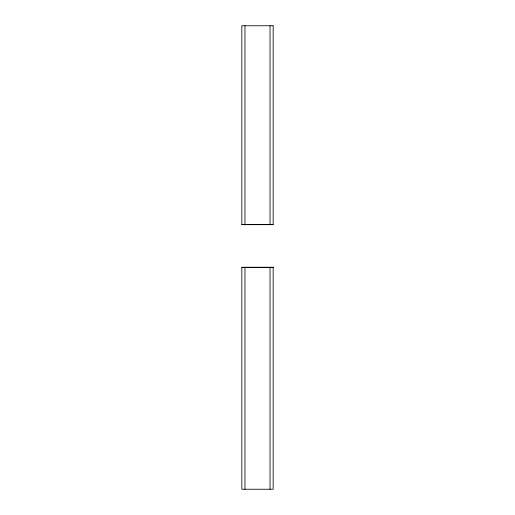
<?xml version="1.0" encoding="UTF-8"?>
<svg xmlns="http://www.w3.org/2000/svg" width="515" height="515" viewBox="0 0 515 515"><rect width="100%" height="100%" fill="white"/><g stroke="black" fill="none" stroke-linecap="round" stroke-linejoin="round"><path stroke-width="0.77" d="M241.838 267.472L273.162 267.472M273.162 224.482L241.838 224.482M270.034 25.75L270.034 224.482M270.034 267.472L270.034 489.25M244.966 25.75L244.966 224.482M244.966 267.472L244.966 489.25M273.162 25.75L241.838 25.75L241.838 224.662L273.162 224.662L273.162 25.75M273.162 267.24L241.838 267.24L241.838 489.25L273.162 489.25L273.162 267.24"/></g></svg>
